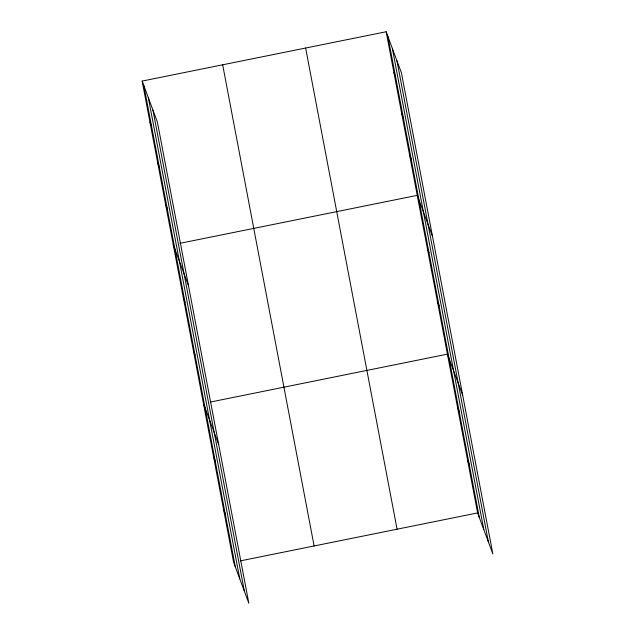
<?xml version="1.0" encoding="UTF-8"?>
<svg xmlns="http://www.w3.org/2000/svg" width="635" height="635" viewBox="0 0 635 635"><rect width="100%" height="100%" fill="white"/><g stroke="black" fill="none" stroke-linecap="round" stroke-linejoin="round"><path stroke-width="0.95" d="M142.153 81.074L157.401 122.079L248.841 603.25L233.593 562.245L142.153 81.074L386.159 31.75L401.407 72.755L492.847 553.926L477.599 512.921L386.159 31.75M179.951 243.316L417.251 195.35L432.498 236.355M210.129 402.106L447.421 354.132L462.677 395.137M240.3 560.888L477.599 512.921M393.93 72.652L395.653 77.287M401.701 113.546L403.431 118.181M409.48 154.448L411.202 159.083M427.307 248.277L429.03 252.913M437.364 301.204L439.087 305.84M457.486 407.059L459.208 411.694M467.543 459.994L469.265 464.63M149.923 121.976L151.646 126.611M157.694 162.877L159.417 167.513M165.465 203.772L167.195 208.407M173.244 244.673L188.492 285.679M183.301 297.601L185.023 302.236M193.357 350.528L195.08 355.163M203.414 403.463L218.662 444.46M213.471 456.39L215.201 461.026M223.536 509.318L225.258 513.953M396.946 60.754L488.386 541.925M392.343 48.387L483.791 529.558M387.882 36.386L479.322 517.557M305.633 48.03L397.073 529.201M222.671 64.802L314.111 545.965M152.94 110.077L244.38 591.248M148.336 97.711L239.776 578.882M143.875 85.709L235.315 566.88"/></g></svg>
